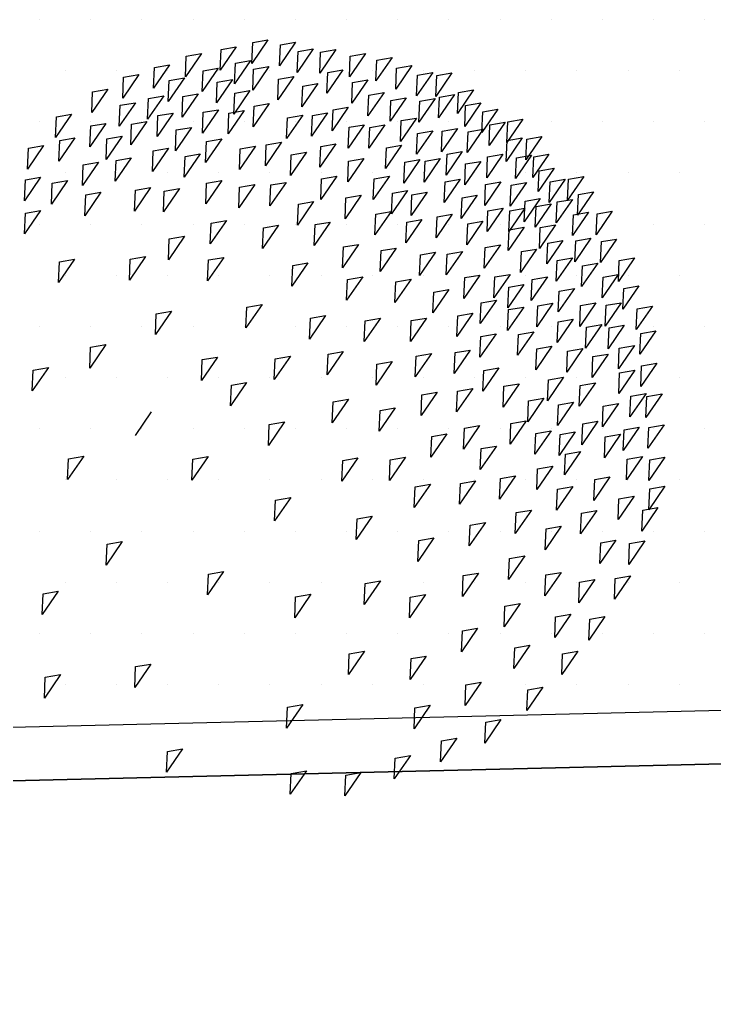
# Model space of a CAD drawing. Header units: millimetres. Extents: x 43168.9 to 43194.6, y -25545.1 to -25543.4.
# Drawn here: x 43172.0235 to 43172.0753, y -25544.89 to -25544.8176 of the extents above; entities that cross this region are included whole.
import ezdxf

# ---------------------------------------------------------------- set-up
doc = ezdxf.new("R2010")
doc.units = ezdxf.units.MM
doc.header["$LTSCALE"] = 200
doc.layers.add('agac_sgh', color=7, linetype='Continuous', true_color=0x244700)
doc.layers.add('cim_sgh', color=7, linetype='Continuous', true_color=0x248f00)
doc.layers.add('arsasiniri_sgh', color=10, linetype='Continuous')
doc.layers.add('vaziyet-01_sgh', color=33, linetype='Continuous')

msp = doc.modelspace()

# ---------------------------------------------------------------- linework, layer by layer
at = {"layer": 'agac_sgh', "color": 0}
for p, q in [((43172.04203, -25544.819137), (43172.040831, -25544.820883)), ((43172.040831, -25544.820883), (43172.040899, -25544.819333)), ((43172.040899, -25544.819333), (43172.04203, -25544.819137)), ((43172.044093, -25544.819311), (43172.042894, -25544.821057)), ((43172.042894, -25544.821057), (43172.042961, -25544.819507)), ((43172.042961, -25544.819507), (43172.044093, -25544.819311)), ((43172.037088, -25544.820138), (43172.035889, -25544.821883)), ((43172.035956, -25544.820334), (43172.037088, -25544.820138)), ((43172.039679, -25544.819641), (43172.03848, -25544.821386)), ((43172.03848, -25544.821386), (43172.038547, -25544.819837)), ((43172.038547, -25544.819837), (43172.039679, -25544.819641)), ((43172.045414, -25544.819807), (43172.044215, -25544.821553)), ((43172.044215, -25544.821553), (43172.044282, -25544.820003)), ((43172.044282, -25544.820003), (43172.045414, -25544.819807)), ((43172.047086, -25544.819856), (43172.045887, -25544.821601)), ((43172.045887, -25544.821601), (43172.045954, -25544.820052)), ((43172.045954, -25544.820052), (43172.047086, -25544.819856)), ((43172.0493, -25544.820149), (43172.048101, -25544.821894)), ((43172.048168, -25544.820345), (43172.0493, -25544.820149)), ((43172.034711, -25544.820984), (43172.033512, -25544.82273)), ((43172.033579, -25544.82118), (43172.034711, -25544.820984)), ((43172.035889, -25544.821883), (43172.035956, -25544.820334)), ((43172.040748, -25544.820663), (43172.039549, -25544.822409)), ((43172.039549, -25544.822409), (43172.039616, -25544.820859)), ((43172.039616, -25544.820859), (43172.040748, -25544.820663)), ((43172.048101, -25544.821894), (43172.048168, -25544.820345)), ((43172.051274, -25544.820435), (43172.050075, -25544.82218)), ((43172.050075, -25544.82218), (43172.050142, -25544.820631)), ((43172.050142, -25544.820631), (43172.051274, -25544.820435)), ((43172.032422, -25544.821719), (43172.031223, -25544.823464)), ((43172.03129, -25544.821915), (43172.032422, -25544.821719)), ((43172.033512, -25544.82273), (43172.033579, -25544.82118)), ((43172.038337, -25544.821242), (43172.037138, -25544.822987)), ((43172.037138, -25544.822987), (43172.037205, -25544.821438)), ((43172.037205, -25544.821438), (43172.038337, -25544.821242)), ((43172.042098, -25544.821122), (43172.040899, -25544.822868)), ((43172.040899, -25544.822868), (43172.040966, -25544.821318)), ((43172.040966, -25544.821318), (43172.042098, -25544.821122)), ((43172.047615, -25544.821358), (43172.046415, -25544.823104)), ((43172.046415, -25544.823104), (43172.046483, -25544.821554)), ((43172.046483, -25544.821554), (43172.047615, -25544.821358)), ((43172.052746, -25544.821049), (43172.051547, -25544.822795)), ((43172.051547, -25544.822795), (43172.051614, -25544.821245)), ((43172.051614, -25544.821245), (43172.052746, -25544.821049)), ((43172.054305, -25544.821552), (43172.053106, -25544.823298)), ((43172.053106, -25544.823298), (43172.053173, -25544.821748)), ((43172.053173, -25544.821748), (43172.054305, -25544.821552)), ((43172.055739, -25544.821594), (43172.05454, -25544.823339)), ((43172.054607, -25544.82179), (43172.055739, -25544.821594)), ((43172.031223, -25544.823464), (43172.03129, -25544.821915)), ((43172.035809, -25544.821969), (43172.03461, -25544.823715)), ((43172.03461, -25544.823715), (43172.034677, -25544.822165)), ((43172.034677, -25544.822165), (43172.035809, -25544.821969)), ((43172.039394, -25544.822073), (43172.038195, -25544.823819)), ((43172.038195, -25544.823819), (43172.038262, -25544.822269)), ((43172.038262, -25544.822269), (43172.039394, -25544.822073)), ((43172.043959, -25544.821863), (43172.04276, -25544.823608)), ((43172.04276, -25544.823608), (43172.042827, -25544.822059)), ((43172.042827, -25544.822059), (43172.043959, -25544.821863)), ((43172.045757, -25544.822372), (43172.044558, -25544.824118)), ((43172.044626, -25544.822568), (43172.045757, -25544.822372)), ((43172.049476, -25544.822099), (43172.048277, -25544.823844)), ((43172.048277, -25544.823844), (43172.048344, -25544.822295)), ((43172.048344, -25544.822295), (43172.049476, -25544.822099)), ((43172.05454, -25544.823339), (43172.054607, -25544.82179)), ((43172.030108, -25544.822796), (43172.028909, -25544.824541)), ((43172.028909, -25544.824541), (43172.028976, -25544.822992)), ((43172.028976, -25544.822992), (43172.030108, -25544.822796)), ((43172.036841, -25544.823143), (43172.035642, -25544.824889)), ((43172.035709, -25544.823339), (43172.036841, -25544.823143)), ((43172.040689, -25544.822912), (43172.03949, -25544.824657)), ((43172.03949, -25544.824657), (43172.039557, -25544.823108)), ((43172.039557, -25544.823108), (43172.040689, -25544.822912)), ((43172.044558, -25544.824118), (43172.044626, -25544.822568)), ((43172.050683, -25544.823049), (43172.049484, -25544.824794)), ((43172.049551, -25544.823245), (43172.050683, -25544.823049)), ((43172.05594, -25544.823201), (43172.054741, -25544.824947)), ((43172.054808, -25544.823397), (43172.05594, -25544.823201)), ((43172.057349, -25544.822861), (43172.05615, -25544.824606)), ((43172.05615, -25544.824606), (43172.056217, -25544.823057)), ((43172.056217, -25544.823057), (43172.057349, -25544.822861)), ((43172.032162, -25544.823809), (43172.030963, -25544.825554)), ((43172.03103, -25544.824005), (43172.032162, -25544.823809)), ((43172.034275, -25544.823298), (43172.033076, -25544.825043)), ((43172.033076, -25544.825043), (43172.033143, -25544.823494)), ((43172.033143, -25544.823494), (43172.034275, -25544.823298)), ((43172.035642, -25544.824889), (43172.035709, -25544.823339)), ((43172.042135, -25544.823869), (43172.040936, -25544.825614)), ((43172.041003, -25544.824065), (43172.042135, -25544.823869)), ((43172.049484, -25544.824794), (43172.049551, -25544.823245)), ((43172.052331, -25544.82344), (43172.051132, -25544.825185)), ((43172.051132, -25544.825185), (43172.051199, -25544.823636)), ((43172.051199, -25544.823636), (43172.052331, -25544.82344)), ((43172.054481, -25544.823502), (43172.053282, -25544.825248)), ((43172.053282, -25544.825248), (43172.05335, -25544.823698)), ((43172.05335, -25544.823698), (43172.054481, -25544.823502)), ((43172.054741, -25544.824947), (43172.054808, -25544.823397)), ((43172.05789, -25544.82383), (43172.056691, -25544.825575)), ((43172.056758, -25544.824026), (43172.05789, -25544.82383)), ((43172.027417, -25544.824663), (43172.026217, -25544.826408)), ((43172.026285, -25544.824859), (43172.027417, -25544.824663)), ((43172.030963, -25544.825554), (43172.03103, -25544.824005)), ((43172.034979, -25544.824577), (43172.03378, -25544.826322)), ((43172.033847, -25544.824773), (43172.034979, -25544.824577)), ((43172.03835, -25544.824331), (43172.037151, -25544.826077)), ((43172.037151, -25544.826077), (43172.037218, -25544.824527)), ((43172.037218, -25544.824527), (43172.03835, -25544.824331)), ((43172.040261, -25544.824387), (43172.039062, -25544.826132)), ((43172.039062, -25544.826132), (43172.03913, -25544.824583)), ((43172.03913, -25544.824583), (43172.040261, -25544.824387)), ((43172.040936, -25544.825614), (43172.041003, -25544.824065)), ((43172.046474, -25544.824567), (43172.045275, -25544.826312)), ((43172.045342, -25544.824763), (43172.046474, -25544.824567)), ((43172.048021, -25544.824154), (43172.046822, -25544.825899)), ((43172.046822, -25544.825899), (43172.046889, -25544.82435)), ((43172.046889, -25544.82435), (43172.048021, -25544.824154)), ((43172.056691, -25544.825575), (43172.056758, -25544.824026)), ((43172.05916, -25544.824286), (43172.057961, -25544.826032)), ((43172.057961, -25544.826032), (43172.058028, -25544.824482)), ((43172.058028, -25544.824482), (43172.05916, -25544.824286)), ((43172.026217, -25544.826408), (43172.026285, -25544.824859)), ((43172.029974, -25544.825347), (43172.028775, -25544.827092)), ((43172.028842, -25544.825543), (43172.029974, -25544.825347)), ((43172.033017, -25544.825206), (43172.031818, -25544.826952)), ((43172.031885, -25544.825402), (43172.033017, -25544.825206)), ((43172.03378, -25544.826322), (43172.033847, -25544.824773)), ((43172.044626, -25544.824742), (43172.043426, -25544.826487)), ((43172.043426, -25544.826487), (43172.043494, -25544.824938)), ((43172.043494, -25544.824938), (43172.044626, -25544.824742)), ((43172.045275, -25544.826312), (43172.045342, -25544.824763)), ((43172.053098, -25544.82495), (43172.051899, -25544.826695)), ((43172.051899, -25544.826695), (43172.051966, -25544.825146)), ((43172.051966, -25544.825146), (43172.053098, -25544.82495)), ((43172.059701, -25544.825255), (43172.058502, -25544.827001)), ((43172.058569, -25544.825451), (43172.059701, -25544.825255)), ((43172.061021, -25544.825027), (43172.059822, -25544.826772)), ((43172.059822, -25544.826772), (43172.059889, -25544.825223)), ((43172.059889, -25544.825223), (43172.061021, -25544.825027)), ((43172.028775, -25544.827092), (43172.028842, -25544.825543)), ((43172.031818, -25544.826952), (43172.031885, -25544.825402)), ((43172.036338, -25544.825646), (43172.035139, -25544.827391)), ((43172.035139, -25544.827391), (43172.035206, -25544.825842)), ((43172.035206, -25544.825842), (43172.036338, -25544.825646)), ((43172.049203, -25544.825447), (43172.048004, -25544.827192)), ((43172.048004, -25544.827192), (43172.048072, -25544.825643)), ((43172.048072, -25544.825643), (43172.049203, -25544.825447)), ((43172.050746, -25544.825453), (43172.049547, -25544.827199)), ((43172.049547, -25544.827199), (43172.049614, -25544.825649)), ((43172.049614, -25544.825649), (43172.050746, -25544.825453)), ((43172.054305, -25544.8259), (43172.053106, -25544.827645)), ((43172.053106, -25544.827645), (43172.053173, -25544.826096)), ((43172.053173, -25544.826096), (43172.054305, -25544.8259)), ((43172.056154, -25544.825725), (43172.054955, -25544.82747)), ((43172.054955, -25544.82747), (43172.055022, -25544.825921)), ((43172.055022, -25544.825921), (43172.056154, -25544.825725)), ((43172.058066, -25544.82578), (43172.056867, -25544.827525)), ((43172.056867, -25544.827525), (43172.056934, -25544.825976)), ((43172.056934, -25544.825976), (43172.058066, -25544.82578)), ((43172.058502, -25544.827001), (43172.058569, -25544.825451)), ((43172.02766, -25544.826424), (43172.026461, -25544.828169)), ((43172.026461, -25544.828169), (43172.026528, -25544.82662)), ((43172.026528, -25544.82662), (43172.02766, -25544.826424)), ((43172.031181, -25544.826297), (43172.029982, -25544.828043)), ((43172.029982, -25544.828043), (43172.030049, -25544.826493)), ((43172.030049, -25544.826493), (43172.031181, -25544.826297)), ((43172.038589, -25544.826512), (43172.03739, -25544.828257)), ((43172.03739, -25544.828257), (43172.037457, -25544.826708)), ((43172.037457, -25544.826708), (43172.038589, -25544.826512)), ((43172.043041, -25544.826755), (43172.041842, -25544.828501)), ((43172.041909, -25544.826951), (43172.043041, -25544.826755)), ((43172.060971, -25544.826436), (43172.059772, -25544.828182)), ((43172.059772, -25544.828182), (43172.059839, -25544.826632)), ((43172.059839, -25544.826632), (43172.060971, -25544.826436)), ((43172.062442, -25544.826326), (43172.061243, -25544.828072)), ((43172.061243, -25544.828072), (43172.061311, -25544.826522)), ((43172.061311, -25544.826522), (43172.062442, -25544.826326)), ((43172.025329, -25544.827005), (43172.02413, -25544.82875)), ((43172.02413, -25544.82875), (43172.024197, -25544.827201)), ((43172.024197, -25544.827201), (43172.025329, -25544.827005)), ((43172.034627, -25544.827198), (43172.033428, -25544.828943)), ((43172.033428, -25544.828943), (43172.033495, -25544.827394)), ((43172.033495, -25544.827394), (43172.034627, -25544.827198)), ((43172.041104, -25544.827042), (43172.039905, -25544.828788)), ((43172.039905, -25544.828788), (43172.039972, -25544.827238)), ((43172.039972, -25544.827238), (43172.041104, -25544.827042)), ((43172.041842, -25544.828501), (43172.041909, -25544.826951)), ((43172.044902, -25544.827496), (43172.043703, -25544.829241)), ((43172.04377, -25544.827692), (43172.044902, -25544.827496)), ((43172.047103, -25544.826873), (43172.045904, -25544.828619)), ((43172.045904, -25544.828619), (43172.045971, -25544.827069)), ((43172.045971, -25544.827069), (43172.047103, -25544.826873)), ((43172.051991, -25544.826977), (43172.050792, -25544.828722)), ((43172.050792, -25544.828722), (43172.050859, -25544.827173)), ((43172.050859, -25544.827173), (43172.051991, -25544.826977)), ((43172.056506, -25544.827451), (43172.055307, -25544.829196)), ((43172.055374, -25544.827647), (43172.056506, -25544.827451)), ((43172.029416, -25544.828229), (43172.028217, -25544.829974)), ((43172.028284, -25544.828425), (43172.029416, -25544.828229)), ((43172.03186, -25544.827919), (43172.030661, -25544.829664)), ((43172.030661, -25544.829664), (43172.030728, -25544.828115)), ((43172.030728, -25544.828115), (43172.03186, -25544.827919)), ((43172.036992, -25544.82761), (43172.035793, -25544.829355)), ((43172.035793, -25544.829355), (43172.03586, -25544.827806)), ((43172.03586, -25544.827806), (43172.036992, -25544.82761)), ((43172.043703, -25544.829241), (43172.04377, -25544.827692)), ((43172.049178, -25544.827963), (43172.047979, -25544.829708)), ((43172.047979, -25544.829708), (43172.048046, -25544.828159)), ((43172.048046, -25544.828159), (43172.049178, -25544.827963)), ((43172.05335, -25544.828046), (43172.052151, -25544.829791)), ((43172.052151, -25544.829791), (43172.052218, -25544.828242)), ((43172.052218, -25544.828242), (43172.05335, -25544.828046)), ((43172.054871, -25544.827976), (43172.053672, -25544.829721)), ((43172.053672, -25544.829721), (43172.053739, -25544.828172)), ((43172.053739, -25544.828172), (43172.054871, -25544.827976)), ((43172.055307, -25544.829196), (43172.055374, -25544.827647)), ((43172.05789, -25544.828177), (43172.056691, -25544.829923)), ((43172.056758, -25544.828373), (43172.05789, -25544.828177)), ((43172.059525, -25544.827653), (43172.058326, -25544.829398)), ((43172.058326, -25544.829398), (43172.058393, -25544.827849)), ((43172.058393, -25544.827849), (43172.059525, -25544.827653)), ((43172.061675, -25544.827715), (43172.060476, -25544.829461)), ((43172.060476, -25544.829461), (43172.060543, -25544.827911)), ((43172.060543, -25544.827911), (43172.061675, -25544.827715)), ((43172.062958, -25544.827638), (43172.061759, -25544.829383)), ((43172.061759, -25544.829383), (43172.061826, -25544.827834)), ((43172.061826, -25544.827834), (43172.062958, -25544.827638)), ((43172.028217, -25544.829974), (43172.028284, -25544.828425)), ((43172.056691, -25544.829923), (43172.056758, -25544.828373)), ((43172.063361, -25544.828679), (43172.062162, -25544.830425)), ((43172.062162, -25544.830425), (43172.062229, -25544.828875)), ((43172.062229, -25544.828875), (43172.063361, -25544.828679)), ((43172.025103, -25544.829362), (43172.023903, -25544.831108)), ((43172.023903, -25544.831108), (43172.023971, -25544.829558)), ((43172.023971, -25544.829558), (43172.025103, -25544.829362)), ((43172.027106, -25544.829611), (43172.025907, -25544.831357)), ((43172.025975, -25544.829807), (43172.027106, -25544.829611)), ((43172.038601, -25544.829601), (43172.037402, -25544.831347)), ((43172.03747, -25544.829797), (43172.038601, -25544.829601)), ((43172.047166, -25544.829278), (43172.045967, -25544.831023)), ((43172.045967, -25544.831023), (43172.046034, -25544.829474)), ((43172.046034, -25544.829474), (43172.047166, -25544.829278)), ((43172.051077, -25544.829277), (43172.049878, -25544.831022)), ((43172.049878, -25544.831022), (43172.049946, -25544.829473)), ((43172.049946, -25544.829473), (43172.051077, -25544.829277)), ((43172.056355, -25544.829506), (43172.055156, -25544.831251)), ((43172.055156, -25544.831251), (43172.055224, -25544.829702)), ((43172.055224, -25544.829702), (43172.056355, -25544.829506)), ((43172.059374, -25544.829708), (43172.058175, -25544.831453)), ((43172.058242, -25544.829904), (43172.059374, -25544.829708)), ((43172.064178, -25544.829504), (43172.062979, -25544.831249)), ((43172.062979, -25544.831249), (43172.063046, -25544.8297)), ((43172.063046, -25544.8297), (43172.064178, -25544.829504)), ((43172.065549, -25544.829315), (43172.06435, -25544.83106)), ((43172.06435, -25544.83106), (43172.064417, -25544.829511)), ((43172.064417, -25544.829511), (43172.065549, -25544.829315)), ((43172.025907, -25544.831357), (43172.025975, -25544.829807)), ((43172.033294, -25544.830134), (43172.032095, -25544.831879)), ((43172.032095, -25544.831879), (43172.032162, -25544.83033)), ((43172.032162, -25544.83033), (43172.033294, -25544.830134)), ((43172.035445, -25544.830196), (43172.034246, -25544.831942)), ((43172.034246, -25544.831942), (43172.034313, -25544.830392)), ((43172.034313, -25544.830392), (43172.035445, -25544.830196)), ((43172.037402, -25544.831347), (43172.03747, -25544.829797)), ((43172.041054, -25544.829901), (43172.039855, -25544.831647)), ((43172.039855, -25544.831647), (43172.039922, -25544.830097)), ((43172.039922, -25544.830097), (43172.041054, -25544.829901)), ((43172.043381, -25544.82974), (43172.042181, -25544.831485)), ((43172.042181, -25544.831485), (43172.042249, -25544.829936)), ((43172.042249, -25544.829936), (43172.043381, -25544.82974)), ((43172.052436, -25544.830346), (43172.051237, -25544.832091)), ((43172.051304, -25544.830542), (43172.052436, -25544.830346)), ((43172.058175, -25544.831453), (43172.058242, -25544.829904)), ((43172.061285, -25544.829763), (43172.060086, -25544.831509)), ((43172.060086, -25544.831509), (43172.060154, -25544.829959)), ((43172.060154, -25544.829959), (43172.061285, -25544.829763)), ((43172.066291, -25544.830442), (43172.065092, -25544.832188)), ((43172.065159, -25544.830638), (43172.066291, -25544.830442)), ((43172.029597, -25544.830484), (43172.028398, -25544.83223)), ((43172.028398, -25544.83223), (43172.028465, -25544.83068)), ((43172.028465, -25544.83068), (43172.029597, -25544.830484)), ((43172.045431, -25544.831172), (43172.044231, -25544.832918)), ((43172.044299, -25544.831368), (43172.045431, -25544.831172)), ((43172.048977, -25544.830703), (43172.047778, -25544.832448)), ((43172.047778, -25544.832448), (43172.047845, -25544.830899)), ((43172.047845, -25544.830899), (43172.048977, -25544.830703)), ((43172.051237, -25544.832091), (43172.051304, -25544.830542)), ((43172.05389, -25544.830464), (43172.052691, -25544.832209)), ((43172.052691, -25544.832209), (43172.052759, -25544.83066)), ((43172.052759, -25544.83066), (43172.05389, -25544.830464)), ((43172.057626, -25544.830687), (43172.056427, -25544.832432)), ((43172.056427, -25544.832432), (43172.056494, -25544.830883)), ((43172.056494, -25544.830883), (43172.057626, -25544.830687)), ((43172.062317, -25544.830937), (43172.061118, -25544.832683)), ((43172.061118, -25544.832683), (43172.061185, -25544.831133)), ((43172.061185, -25544.831133), (43172.062317, -25544.830937)), ((43172.064706, -25544.831006), (43172.063507, -25544.832752)), ((43172.063574, -25544.831202), (43172.064706, -25544.831006)), ((43172.065092, -25544.832188), (43172.065159, -25544.830638)), ((43172.025107, -25544.831841), (43172.023908, -25544.833587)), ((43172.023975, -25544.832037), (43172.025107, -25544.831841)), ((43172.044231, -25544.832918), (43172.044299, -25544.831368)), ((43172.05955, -25544.831658), (43172.058351, -25544.833403)), ((43172.058351, -25544.833403), (43172.058418, -25544.831854)), ((43172.058418, -25544.831854), (43172.05955, -25544.831658)), ((43172.061172, -25544.831667), (43172.059973, -25544.833412)), ((43172.059973, -25544.833412), (43172.06004, -25544.831863)), ((43172.06004, -25544.831863), (43172.061172, -25544.831667)), ((43172.063138, -25544.831342), (43172.061939, -25544.833088)), ((43172.061939, -25544.833088), (43172.062007, -25544.831538)), ((43172.062007, -25544.831538), (43172.063138, -25544.831342)), ((43172.063507, -25544.832752), (43172.063574, -25544.831202)), ((43172.067674, -25544.831893), (43172.066475, -25544.833639)), ((43172.066543, -25544.832089), (43172.067674, -25544.831893)), ((43172.023908, -25544.833587), (43172.023975, -25544.832037)), ((43172.038941, -25544.832586), (43172.037742, -25544.834331)), ((43172.037809, -25544.832782), (43172.038941, -25544.832586)), ((43172.051203, -25544.831912), (43172.050004, -25544.833657)), ((43172.050004, -25544.833657), (43172.050071, -25544.832108)), ((43172.050071, -25544.832108), (43172.051203, -25544.831912)), ((43172.053501, -25544.832512), (43172.052302, -25544.834257)), ((43172.052369, -25544.832708), (43172.053501, -25544.832512)), ((43172.055764, -25544.83212), (43172.054565, -25544.833865)), ((43172.054565, -25544.833865), (43172.054632, -25544.832316)), ((43172.054632, -25544.832316), (43172.055764, -25544.83212)), ((43172.065914, -25544.831957), (43172.064715, -25544.833702)), ((43172.064715, -25544.833702), (43172.064782, -25544.832153)), ((43172.064782, -25544.832153), (43172.065914, -25544.831957)), ((43172.066475, -25544.833639), (43172.066543, -25544.832089)), ((43172.037742, -25544.834331), (43172.037809, -25544.832782)), ((43172.042827, -25544.832927), (43172.041628, -25544.834673)), ((43172.041628, -25544.834673), (43172.041695, -25544.833123)), ((43172.041695, -25544.833123), (43172.042827, -25544.832927)), ((43172.046676, -25544.832696), (43172.045477, -25544.834441)), ((43172.045477, -25544.834441), (43172.045544, -25544.832892)), ((43172.045544, -25544.832892), (43172.046676, -25544.832696)), ((43172.052302, -25544.834257), (43172.052369, -25544.832708)), ((43172.058041, -25544.832644), (43172.056842, -25544.834389)), ((43172.056842, -25544.834389), (43172.056909, -25544.83284)), ((43172.056909, -25544.83284), (43172.058041, -25544.832644)), ((43172.061122, -25544.833076), (43172.059923, -25544.834822)), ((43172.059923, -25544.834822), (43172.05999, -25544.833272)), ((43172.05999, -25544.833272), (43172.061122, -25544.833076)), ((43172.063449, -25544.832915), (43172.06225, -25544.83466)), ((43172.06225, -25544.83466), (43172.062317, -25544.833111)), ((43172.062317, -25544.833111), (43172.063449, -25544.832915)), ((43172.035822, -25544.833754), (43172.034623, -25544.835499)), ((43172.034623, -25544.835499), (43172.03469, -25544.83395)), ((43172.03469, -25544.83395), (43172.035822, -25544.833754)), ((43172.064002, -25544.834075), (43172.062803, -25544.83582)), ((43172.06287, -25544.834271), (43172.064002, -25544.834075)), ((43172.06609, -25544.833907), (43172.064891, -25544.835652)), ((43172.064958, -25544.834103), (43172.06609, -25544.833907)), ((43172.068001, -25544.833962), (43172.066802, -25544.835708)), ((43172.06687, -25544.834158), (43172.068001, -25544.833962)), ((43172.048789, -25544.834358), (43172.04759, -25544.836104)), ((43172.04759, -25544.836104), (43172.047657, -25544.834554)), ((43172.047657, -25544.834554), (43172.048789, -25544.834358)), ((43172.051589, -25544.83463), (43172.05039, -25544.836376)), ((43172.050457, -25544.834826), (43172.051589, -25544.83463)), ((43172.059349, -25544.834398), (43172.05815, -25544.836143)), ((43172.05815, -25544.836143), (43172.058217, -25544.834594)), ((43172.058217, -25544.834594), (43172.059349, -25544.834398)), ((43172.06204, -25544.834705), (43172.060841, -25544.83645)), ((43172.060908, -25544.834901), (43172.06204, -25544.834705)), ((43172.062803, -25544.83582), (43172.06287, -25544.834271)), ((43172.064891, -25544.835652), (43172.064958, -25544.834103)), ((43172.066802, -25544.835708), (43172.06687, -25544.834158)), ((43172.027635, -25544.835461), (43172.026436, -25544.837207)), ((43172.026503, -25544.835657), (43172.027635, -25544.835461)), ((43172.032917, -25544.835271), (43172.031718, -25544.837017)), ((43172.031718, -25544.837017), (43172.031785, -25544.835467)), ((43172.031785, -25544.835467), (43172.032917, -25544.835271)), ((43172.03874, -25544.835326), (43172.037541, -25544.837071)), ((43172.037541, -25544.837071), (43172.037608, -25544.835522)), ((43172.037608, -25544.835522), (43172.03874, -25544.835326)), ((43172.05039, -25544.836376), (43172.050457, -25544.834826)), ((43172.054519, -25544.834944), (43172.05332, -25544.836689)), ((43172.05332, -25544.836689), (43172.053387, -25544.83514)), ((43172.053387, -25544.83514), (43172.054519, -25544.834944)), ((43172.056519, -25544.834888), (43172.05532, -25544.836633)), ((43172.05532, -25544.836633), (43172.055387, -25544.835084)), ((43172.055387, -25544.835084), (43172.056519, -25544.834888)), ((43172.060841, -25544.83645), (43172.060908, -25544.834901)), ((43172.064706, -25544.835354), (43172.063507, -25544.837099)), ((43172.063575, -25544.83555), (43172.064706, -25544.835354)), ((43172.069335, -25544.835374), (43172.068136, -25544.837119)), ((43172.068203, -25544.83557), (43172.069335, -25544.835374)), ((43172.026436, -25544.837207), (43172.026503, -25544.835657)), ((43172.045016, -25544.835736), (43172.043817, -25544.837482)), ((43172.043817, -25544.837482), (43172.043884, -25544.835932)), ((43172.043884, -25544.835932), (43172.045016, -25544.835736)), ((43172.063507, -25544.837099), (43172.063575, -25544.83555)), ((43172.066593, -25544.835752), (43172.065394, -25544.837497)), ((43172.065394, -25544.837497), (43172.065461, -25544.835948)), ((43172.065461, -25544.835948), (43172.066593, -25544.835752)), ((43172.068136, -25544.837119), (43172.068203, -25544.83557)), ((43172.04909, -25544.83677), (43172.047891, -25544.838515)), ((43172.047891, -25544.838515), (43172.047959, -25544.836966)), ((43172.047959, -25544.836966), (43172.04909, -25544.83677)), ((43172.052696, -25544.836951), (43172.051497, -25544.838696)), ((43172.051564, -25544.837147), (43172.052696, -25544.836951)), ((43172.057827, -25544.836642), (43172.056628, -25544.838387)), ((43172.056628, -25544.838387), (43172.056695, -25544.836838)), ((43172.056695, -25544.836838), (43172.057827, -25544.836642)), ((43172.060066, -25544.836592), (43172.058867, -25544.838338)), ((43172.058867, -25544.838338), (43172.058934, -25544.836788)), ((43172.058934, -25544.836788), (43172.060066, -25544.836592)), ((43172.062845, -25544.836787), (43172.061646, -25544.838533)), ((43172.061713, -25544.836983), (43172.062845, -25544.836787)), ((43172.068127, -25544.836597), (43172.066928, -25544.838343)), ((43172.066928, -25544.838343), (43172.066995, -25544.836793)), ((43172.066995, -25544.836793), (43172.068127, -25544.836597)), ((43172.051497, -25544.838696), (43172.051564, -25544.837147)), ((43172.061101, -25544.837347), (43172.059902, -25544.839092)), ((43172.059902, -25544.839092), (43172.059969, -25544.837543)), ((43172.059969, -25544.837543), (43172.061101, -25544.837347)), ((43172.061646, -25544.838533), (43172.061713, -25544.836983)), ((43172.064857, -25544.837646), (43172.063658, -25544.839392)), ((43172.063725, -25544.837842), (43172.064857, -25544.837646)), ((43172.069662, -25544.837442), (43172.068463, -25544.839188)), ((43172.068463, -25544.839188), (43172.06853, -25544.837638)), ((43172.06853, -25544.837638), (43172.069662, -25544.837442)), ((43172.055513, -25544.837719), (43172.054314, -25544.839464)), ((43172.054314, -25544.839464), (43172.054381, -25544.837915)), ((43172.054381, -25544.837915), (43172.055513, -25544.837719)), ((43172.063658, -25544.839392), (43172.063725, -25544.837842)), ((43172.041595, -25544.838841), (43172.040396, -25544.840586)), ((43172.040396, -25544.840586), (43172.040463, -25544.839037)), ((43172.040463, -25544.839037), (43172.041595, -25544.838841)), ((43172.059047, -25544.838508), (43172.057848, -25544.840253)), ((43172.057848, -25544.840253), (43172.057915, -25544.838704)), ((43172.057915, -25544.838704), (43172.059047, -25544.838508)), ((43172.061084, -25544.839024), (43172.059885, -25544.84077)), ((43172.059953, -25544.83922), (43172.061084, -25544.839024)), ((43172.06326, -25544.838744), (43172.062061, -25544.84049)), ((43172.062061, -25544.84049), (43172.062128, -25544.83894)), ((43172.062128, -25544.83894), (43172.06326, -25544.838744)), ((43172.066455, -25544.838722), (43172.065256, -25544.840468)), ((43172.065256, -25544.840468), (43172.065323, -25544.838918)), ((43172.065323, -25544.838918), (43172.066455, -25544.838722)), ((43172.068345, -25544.838701), (43172.067146, -25544.840446)), ((43172.067146, -25544.840446), (43172.067213, -25544.838897)), ((43172.067213, -25544.838897), (43172.068345, -25544.838701)), ((43172.070668, -25544.838959), (43172.069469, -25544.840704)), ((43172.069536, -25544.839155), (43172.070668, -25544.838959)), ((43172.034854, -25544.839332), (43172.033655, -25544.841077)), ((43172.033655, -25544.841077), (43172.033722, -25544.839528)), ((43172.033722, -25544.839528), (43172.034854, -25544.839332)), ((43172.046324, -25544.839664), (43172.045125, -25544.841409)), ((43172.045125, -25544.841409), (43172.045192, -25544.83986)), ((43172.045192, -25544.83986), (43172.046324, -25544.839664)), ((43172.050407, -25544.839859), (43172.049208, -25544.841604)), ((43172.049275, -25544.840055), (43172.050407, -25544.839859)), ((43172.05384, -25544.839844), (43172.052641, -25544.841589)), ((43172.052708, -25544.84004), (43172.05384, -25544.839844)), ((43172.057299, -25544.839487), (43172.0561, -25544.841232)), ((43172.0561, -25544.841232), (43172.056167, -25544.839683)), ((43172.056167, -25544.839683), (43172.057299, -25544.839487)), ((43172.059885, -25544.84077), (43172.059953, -25544.83922)), ((43172.069469, -25544.840704), (43172.069536, -25544.839155)), ((43172.049208, -25544.841604), (43172.049275, -25544.840055)), ((43172.052641, -25544.841589), (43172.052708, -25544.84004)), ((43172.064769, -25544.839932), (43172.06357, -25544.841677)), ((43172.06357, -25544.841677), (43172.063637, -25544.840128)), ((43172.063637, -25544.840128), (43172.064769, -25544.839932)), ((43172.066895, -25544.840337), (43172.065696, -25544.842082)), ((43172.065696, -25544.842082), (43172.065763, -25544.840533)), ((43172.065763, -25544.840533), (43172.066895, -25544.840337)), ((43172.068568, -25544.840385), (43172.067368, -25544.842131)), ((43172.067368, -25544.842131), (43172.067436, -25544.840581)), ((43172.067436, -25544.840581), (43172.068568, -25544.840385)), ((43172.059022, -25544.841024), (43172.057823, -25544.842769)), ((43172.057823, -25544.842769), (43172.05789, -25544.84122)), ((43172.05789, -25544.84122), (43172.059022, -25544.841024)), ((43172.061826, -25544.840876), (43172.060627, -25544.842622)), ((43172.060627, -25544.842622), (43172.060695, -25544.841072)), ((43172.060695, -25544.841072), (43172.061826, -25544.840876)), ((43172.070932, -25544.840797), (43172.069733, -25544.842542)), ((43172.069733, -25544.842542), (43172.0698, -25544.840993)), ((43172.0698, -25544.840993), (43172.070932, -25544.840797)), ((43172.029962, -25544.841821), (43172.028762, -25544.843566)), ((43172.028762, -25544.843566), (43172.02883, -25544.842017)), ((43172.02883, -25544.842017), (43172.029962, -25544.841821)), ((43172.063185, -25544.841945), (43172.061986, -25544.843691)), ((43172.062053, -25544.842141), (43172.063185, -25544.841945)), ((43172.069335, -25544.841895), (43172.068136, -25544.84364)), ((43172.068203, -25544.842091), (43172.069335, -25544.841895)), ((43172.038275, -25544.842749), (43172.037076, -25544.844494)), ((43172.037143, -25544.842945), (43172.038275, -25544.842749)), ((43172.043708, -25544.842677), (43172.042509, -25544.844423)), ((43172.042576, -25544.842873), (43172.043708, -25544.842677)), ((43172.047644, -25544.842334), (43172.046445, -25544.844079)), ((43172.046445, -25544.844079), (43172.046512, -25544.84253)), ((43172.046512, -25544.84253), (43172.047644, -25544.842334)), ((43172.054205, -25544.842486), (43172.053006, -25544.844231)), ((43172.053006, -25544.844231), (43172.053073, -25544.842682)), ((43172.053073, -25544.842682), (43172.054205, -25544.842486)), ((43172.057098, -25544.842226), (43172.055899, -25544.843972)), ((43172.055899, -25544.843972), (43172.055966, -25544.842422)), ((43172.055966, -25544.842422), (43172.057098, -25544.842226)), ((43172.061986, -25544.843691), (43172.062053, -25544.842141)), ((43172.065486, -25544.842126), (43172.064287, -25544.843872)), ((43172.064287, -25544.843872), (43172.064354, -25544.842322)), ((43172.064354, -25544.842322), (43172.065486, -25544.842126)), ((43172.067373, -25544.842524), (43172.066174, -25544.84427)), ((43172.066174, -25544.84427), (43172.066241, -25544.84272)), ((43172.066241, -25544.84272), (43172.067373, -25544.842524)), ((43172.068136, -25544.84364), (43172.068203, -25544.842091)), ((43172.037076, -25544.844494), (43172.037143, -25544.842945)), ((43172.042509, -25544.844423), (43172.042576, -25544.842873)), ((43172.051287, -25544.843088), (43172.050088, -25544.844833)), ((43172.050088, -25544.844833), (43172.050155, -25544.843284)), ((43172.050155, -25544.843284), (43172.051287, -25544.843088)), ((43172.070995, -25544.843201), (43172.069796, -25544.844947)), ((43172.069796, -25544.844947), (43172.069863, -25544.843397)), ((43172.069863, -25544.843397), (43172.070995, -25544.843201)), ((43172.025685, -25544.843528), (43172.024486, -25544.845273)), ((43172.024486, -25544.845273), (43172.024554, -25544.843724)), ((43172.024554, -25544.843724), (43172.025685, -25544.843528)), ((43172.059236, -25544.843547), (43172.058037, -25544.845292)), ((43172.058037, -25544.845292), (43172.058104, -25544.843743)), ((43172.058104, -25544.843743), (43172.059236, -25544.843547)), ((43172.06936, -25544.843726), (43172.068161, -25544.845471)), ((43172.068161, -25544.845471), (43172.068228, -25544.843922)), ((43172.068228, -25544.843922), (43172.06936, -25544.843726)), ((43172.04045, -25544.844642), (43172.039251, -25544.846388)), ((43172.039251, -25544.846388), (43172.039319, -25544.844838)), ((43172.039319, -25544.844838), (43172.04045, -25544.844642)), ((43172.060745, -25544.844735), (43172.059546, -25544.84648)), ((43172.059546, -25544.84648), (43172.059613, -25544.844931)), ((43172.059613, -25544.844931), (43172.060745, -25544.844735)), ((43172.064053, -25544.844259), (43172.062854, -25544.846004)), ((43172.062854, -25544.846004), (43172.062921, -25544.844455)), ((43172.062921, -25544.844455), (43172.064053, -25544.844259)), ((43172.066417, -25544.84467), (43172.065218, -25544.846416)), ((43172.065218, -25544.846416), (43172.065285, -25544.844866)), ((43172.065285, -25544.844866), (43172.066417, -25544.84467)), ((43172.054633, -25544.845358), (43172.053434, -25544.847104)), ((43172.053434, -25544.847104), (43172.053501, -25544.845554)), ((43172.053501, -25544.845554), (43172.054633, -25544.845358)), ((43172.057286, -25544.845092), (43172.056087, -25544.846837)), ((43172.056087, -25544.846837), (43172.056154, -25544.845288)), ((43172.056154, -25544.845288), (43172.057286, -25544.845092)), ((43172.07019, -25544.845466), (43172.068991, -25544.847212)), ((43172.069058, -25544.845662), (43172.07019, -25544.845466)), ((43172.071385, -25544.845501), (43172.070186, -25544.847246)), ((43172.070253, -25544.845697), (43172.071385, -25544.845501)), ((43172.048022, -25544.845891), (43172.046823, -25544.847637)), ((43172.046823, -25544.847637), (43172.04689, -25544.846087)), ((43172.04689, -25544.846087), (43172.048022, -25544.845891)), ((43172.062581, -25544.845818), (43172.061382, -25544.847563)), ((43172.061382, -25544.847563), (43172.061449, -25544.846014)), ((43172.061449, -25544.846014), (43172.062581, -25544.845818)), ((43172.064795, -25544.846111), (43172.063596, -25544.847856)), ((43172.063596, -25544.847856), (43172.063663, -25544.846307)), ((43172.063663, -25544.846307), (43172.064795, -25544.846111)), ((43172.06814, -25544.846208), (43172.066941, -25544.847953)), ((43172.067008, -25544.846404), (43172.06814, -25544.846208)), ((43172.068991, -25544.847212), (43172.069058, -25544.845662)), ((43172.070186, -25544.847246), (43172.070253, -25544.845697)), ((43172.033345, -25544.846839), (43172.032146, -25544.848584)), ((43172.051514, -25544.846526), (43172.050315, -25544.848272)), ((43172.050315, -25544.848272), (43172.050382, -25544.846722)), ((43172.050382, -25544.846722), (43172.051514, -25544.846526)), ((43172.066941, -25544.847953), (43172.067008, -25544.846404)), ((43172.043268, -25544.847584), (43172.042069, -25544.849329)), ((43172.042069, -25544.849329), (43172.042136, -25544.84778)), ((43172.042136, -25544.84778), (43172.043268, -25544.847584)), ((43172.061261, -25544.847495), (43172.060062, -25544.849241)), ((43172.060062, -25544.849241), (43172.060129, -25544.847691)), ((43172.060129, -25544.847691), (43172.061261, -25544.847495)), ((43172.066606, -25544.847536), (43172.065407, -25544.849281)), ((43172.065407, -25544.849281), (43172.065474, -25544.847732)), ((43172.065474, -25544.847732), (43172.066606, -25544.847536)), ((43172.071536, -25544.847793), (43172.070337, -25544.849539)), ((43172.070404, -25544.847989), (43172.071536, -25544.847793)), ((43172.055362, -25544.848469), (43172.054163, -25544.850214)), ((43172.05423, -25544.848665), (43172.055362, -25544.848469)), ((43172.057802, -25544.847853), (43172.056603, -25544.849598)), ((43172.056603, -25544.849598), (43172.05667, -25544.848049)), ((43172.05667, -25544.848049), (43172.057802, -25544.847853)), ((43172.063122, -25544.848236), (43172.061923, -25544.849981)), ((43172.061923, -25544.849981), (43172.06199, -25544.848432)), ((43172.06199, -25544.848432), (43172.063122, -25544.848236)), ((43172.064925, -25544.848326), (43172.063726, -25544.850072)), ((43172.063726, -25544.850072), (43172.063793, -25544.848522)), ((43172.063793, -25544.848522), (43172.064925, -25544.848326)), ((43172.068291, -25544.8485), (43172.067092, -25544.850246)), ((43172.067159, -25544.848696), (43172.068291, -25544.8485)), ((43172.069687, -25544.847969), (43172.068488, -25544.849714)), ((43172.068488, -25544.849714), (43172.068555, -25544.848165)), ((43172.068555, -25544.848165), (43172.069687, -25544.847969)), ((43172.070337, -25544.849539), (43172.070404, -25544.847989)), ((43172.054163, -25544.850214), (43172.05423, -25544.848665)), ((43172.067092, -25544.850246), (43172.067159, -25544.848696)), ((43172.059047, -25544.849376), (43172.057848, -25544.851122)), ((43172.057848, -25544.851122), (43172.057915, -25544.849572)), ((43172.057915, -25544.849572), (43172.059047, -25544.849376)), ((43172.065323, -25544.849787), (43172.064124, -25544.851532)), ((43172.064124, -25544.851532), (43172.064191, -25544.849983)), ((43172.064191, -25544.849983), (43172.065323, -25544.849787)), ((43172.028314, -25544.850125), (43172.027115, -25544.85187)), ((43172.027115, -25544.85187), (43172.027182, -25544.850321)), ((43172.027182, -25544.850321), (43172.028314, -25544.850125)), ((43172.037571, -25544.850165), (43172.036371, -25544.85191)), ((43172.036371, -25544.85191), (43172.036439, -25544.850361)), ((43172.036439, -25544.850361), (43172.037571, -25544.850165)), ((43172.048739, -25544.85026), (43172.047539, -25544.852005)), ((43172.047539, -25544.852005), (43172.047607, -25544.850456)), ((43172.047607, -25544.850456), (43172.048739, -25544.85026)), ((43172.052281, -25544.85021), (43172.051082, -25544.851955)), ((43172.051082, -25544.851955), (43172.051149, -25544.850406)), ((43172.051149, -25544.850406), (43172.052281, -25544.85021)), ((43172.069926, -25544.850149), (43172.068727, -25544.851895)), ((43172.068727, -25544.851895), (43172.068794, -25544.850345)), ((43172.068794, -25544.850345), (43172.069926, -25544.850149)), ((43172.071599, -25544.850198), (43172.0704, -25544.851943)), ((43172.0704, -25544.851943), (43172.070467, -25544.850394)), ((43172.070467, -25544.850394), (43172.071599, -25544.850198)), ((43172.063248, -25544.850871), (43172.062049, -25544.852616)), ((43172.062049, -25544.852616), (43172.062116, -25544.851067)), ((43172.062116, -25544.851067), (43172.063248, -25544.850871)), ((43172.0575, -25544.851963), (43172.056301, -25544.853708)), ((43172.056301, -25544.853708), (43172.056368, -25544.852159)), ((43172.056368, -25544.852159), (43172.0575, -25544.851963)), ((43172.060481, -25544.851591), (43172.059282, -25544.853337)), ((43172.059282, -25544.853337), (43172.059349, -25544.851787)), ((43172.059349, -25544.851787), (43172.060481, -25544.851591)), ((43172.067499, -25544.851681), (43172.0663, -25544.853426)), ((43172.0663, -25544.853426), (43172.066367, -25544.851877)), ((43172.066367, -25544.851877), (43172.067499, -25544.851681)), ((43172.05413, -25544.852208), (43172.052931, -25544.853954)), ((43172.052931, -25544.853954), (43172.052998, -25544.852404)), ((43172.052998, -25544.852404), (43172.05413, -25544.852208)), ((43172.064732, -25544.852401), (43172.063533, -25544.854147)), ((43172.063533, -25544.854147), (43172.0636, -25544.852597)), ((43172.0636, -25544.852597), (43172.064732, -25544.852401)), ((43172.071599, -25544.852371), (43172.0704, -25544.854117)), ((43172.0704, -25544.854117), (43172.070467, -25544.852567)), ((43172.070467, -25544.852567), (43172.071599, -25544.852371)), ((43172.043733, -25544.853203), (43172.042534, -25544.854949)), ((43172.042534, -25544.854949), (43172.042601, -25544.853399)), ((43172.042601, -25544.853399), (43172.043733, -25544.853203)), ((43172.06931, -25544.853106), (43172.068111, -25544.854851)), ((43172.068111, -25544.854851), (43172.068178, -25544.853302)), ((43172.068178, -25544.853302), (43172.06931, -25544.853106)), ((43172.061651, -25544.854142), (43172.060452, -25544.855888)), ((43172.060452, -25544.855888), (43172.060519, -25544.854338)), ((43172.060519, -25544.854338), (43172.061651, -25544.854142)), ((43172.066518, -25544.854169), (43172.065319, -25544.855914)), ((43172.065386, -25544.854365), (43172.066518, -25544.854169)), ((43172.071083, -25544.853958), (43172.069884, -25544.855704)), ((43172.069884, -25544.855704), (43172.069951, -25544.854154)), ((43172.069951, -25544.854154), (43172.071083, -25544.853958)), ((43172.049803, -25544.8546), (43172.048604, -25544.856345)), ((43172.048604, -25544.856345), (43172.048672, -25544.854796)), ((43172.048672, -25544.854796), (43172.049803, -25544.8546)), ((43172.065319, -25544.855914), (43172.065386, -25544.854365)), ((43172.05823, -25544.855073), (43172.057031, -25544.856818)), ((43172.057031, -25544.856818), (43172.057098, -25544.855269)), ((43172.057098, -25544.855269), (43172.05823, -25544.855073)), ((43172.063877, -25544.855351), (43172.062678, -25544.857096)), ((43172.062678, -25544.857096), (43172.062745, -25544.855547)), ((43172.062745, -25544.855547), (43172.063877, -25544.855351)), ((43172.031184, -25544.856492), (43172.029985, -25544.858238)), ((43172.030052, -25544.856688), (43172.031184, -25544.856492)), ((43172.054394, -25544.85622), (43172.053195, -25544.857965)), ((43172.053195, -25544.857965), (43172.053262, -25544.856416)), ((43172.053262, -25544.856416), (43172.054394, -25544.85622)), ((43172.067952, -25544.856384), (43172.066752, -25544.85813)), ((43172.06682, -25544.85658), (43172.067952, -25544.856384)), ((43172.070102, -25544.856447), (43172.068903, -25544.858192)), ((43172.06897, -25544.856643), (43172.070102, -25544.856447)), ((43172.029985, -25544.858238), (43172.030052, -25544.856688)), ((43172.066752, -25544.85813), (43172.06682, -25544.85658)), ((43172.068903, -25544.858192), (43172.06897, -25544.856643)), ((43172.06116, -25544.85756), (43172.059961, -25544.859306)), ((43172.059961, -25544.859306), (43172.060028, -25544.857756)), ((43172.060028, -25544.857756), (43172.06116, -25544.85756)), ((43172.038737, -25544.858716), (43172.037538, -25544.860461)), ((43172.037538, -25544.860461), (43172.037605, -25544.858912)), ((43172.037605, -25544.858912), (43172.038737, -25544.858716)), ((43172.057714, -25544.858833), (43172.056515, -25544.860579)), ((43172.056515, -25544.860579), (43172.056582, -25544.859029)), ((43172.056582, -25544.859029), (43172.057714, -25544.858833)), ((43172.063864, -25544.858783), (43172.062665, -25544.860528)), ((43172.062665, -25544.860528), (43172.062732, -25544.858979)), ((43172.062732, -25544.858979), (43172.063864, -25544.858783)), ((43172.06638, -25544.859313), (43172.06518, -25544.861059)), ((43172.065248, -25544.859509), (43172.06638, -25544.859313)), ((43172.069033, -25544.859047), (43172.067834, -25544.860792)), ((43172.067834, -25544.860792), (43172.067901, -25544.859243)), ((43172.067901, -25544.859243), (43172.069033, -25544.859047)), ((43172.050407, -25544.859422), (43172.049208, -25544.861168)), ((43172.049208, -25544.861168), (43172.049275, -25544.859618)), ((43172.049275, -25544.859618), (43172.050407, -25544.859422)), ((43172.06518, -25544.861059), (43172.065248, -25544.859509)), ((43172.026418, -25544.860184), (43172.025219, -25544.861929)), ((43172.025219, -25544.861929), (43172.025286, -25544.86038)), ((43172.025286, -25544.86038), (43172.026418, -25544.860184)), ((43172.045226, -25544.860416), (43172.044027, -25544.862162)), ((43172.044027, -25544.862162), (43172.044094, -25544.860612)), ((43172.044094, -25544.860612), (43172.045226, -25544.860416)), ((43172.053765, -25544.860435), (43172.052566, -25544.86218)), ((43172.052566, -25544.86218), (43172.052633, -25544.860631)), ((43172.052633, -25544.860631), (43172.053765, -25544.860435)), ((43172.060821, -25544.861097), (43172.059622, -25544.862842)), ((43172.059622, -25544.862842), (43172.059689, -25544.861293)), ((43172.059689, -25544.861293), (43172.060821, -25544.861097)), ((43172.064594, -25544.861893), (43172.063395, -25544.863638)), ((43172.063395, -25544.863638), (43172.063462, -25544.862089)), ((43172.063462, -25544.862089), (43172.064594, -25544.861893)), ((43172.067134, -25544.862081), (43172.065935, -25544.863826)), ((43172.065935, -25544.863826), (43172.066002, -25544.862277)), ((43172.066002, -25544.862277), (43172.067134, -25544.862081)), ((43172.057651, -25544.86295), (43172.056452, -25544.864696)), ((43172.05652, -25544.863146), (43172.057651, -25544.86295)), ((43172.056452, -25544.864696), (43172.05652, -25544.863146)), ((43172.06155, -25544.864207), (43172.060351, -25544.865953)), ((43172.060351, -25544.865953), (43172.060418, -25544.864403)), ((43172.060418, -25544.864403), (43172.06155, -25544.864207)), ((43172.049225, -25544.864651), (43172.048026, -25544.866396)), ((43172.048026, -25544.866396), (43172.048093, -25544.864847)), ((43172.048093, -25544.864847), (43172.049225, -25544.864651)), ((43172.053828, -25544.865013), (43172.052629, -25544.866758)), ((43172.052696, -25544.865209), (43172.053828, -25544.865013)), ((43172.065109, -25544.864654), (43172.06391, -25544.866399)), ((43172.06391, -25544.866399), (43172.063977, -25544.86485)), ((43172.063977, -25544.86485), (43172.065109, -25544.864654)), ((43172.033311, -25544.865609), (43172.032112, -25544.867355)), ((43172.032112, -25544.867355), (43172.032179, -25544.865805)), ((43172.032179, -25544.865805), (43172.033311, -25544.865609)), ((43172.052629, -25544.866758), (43172.052696, -25544.865209)), ((43172.026587, -25544.866397), (43172.025388, -25544.868142)), ((43172.025388, -25544.868142), (43172.025455, -25544.866593)), ((43172.025455, -25544.866593), (43172.026587, -25544.866397)), ((43172.057916, -25544.866962), (43172.056717, -25544.868707)), ((43172.056717, -25544.868707), (43172.056784, -25544.867158)), ((43172.056784, -25544.867158), (43172.057916, -25544.866962)), ((43172.062519, -25544.867324), (43172.06132, -25544.86907)), ((43172.061387, -25544.86752), (43172.062519, -25544.867324)), ((43172.06132, -25544.86907), (43172.061387, -25544.86752)), ((43172.044622, -25544.868636), (43172.043423, -25544.870381)), ((43172.04349, -25544.868832), (43172.044622, -25544.868636)), ((43172.054117, -25544.868682), (43172.052918, -25544.870428)), ((43172.052986, -25544.868878), (43172.054117, -25544.868682)), ((43172.043423, -25544.870381), (43172.04349, -25544.868832)), ((43172.052918, -25544.870428), (43172.052986, -25544.868878)), ((43172.059387, -25544.86975), (43172.058188, -25544.871496)), ((43172.058188, -25544.871496), (43172.058255, -25544.869946)), ((43172.058255, -25544.869946), (43172.059387, -25544.86975)), ((43172.056092, -25544.871142), (43172.054893, -25544.872888)), ((43172.054893, -25544.872888), (43172.05496, -25544.871338)), ((43172.05496, -25544.871338), (43172.056092, -25544.871142)), ((43172.03568, -25544.871923), (43172.034481, -25544.873669)), ((43172.034481, -25544.873669), (43172.034548, -25544.872119)), ((43172.034548, -25544.872119), (43172.03568, -25544.871923)), ((43172.052646, -25544.872415), (43172.051447, -25544.874161)), ((43172.051514, -25544.872611), (43172.052646, -25544.872415)), ((43172.051447, -25544.874161), (43172.051514, -25544.872611)), ((43172.044899, -25544.873563), (43172.0437, -25544.875309)), ((43172.0437, -25544.875309), (43172.043767, -25544.873759)), ((43172.043767, -25544.873759), (43172.044899, -25544.873563)), ((43172.048961, -25544.873681), (43172.047762, -25544.875427)), ((43172.047762, -25544.875427), (43172.047829, -25544.873877)), ((43172.047829, -25544.873877), (43172.048961, -25544.873681))]:
    msp.add_line(p, q, dxfattribs=at)
at = {"layer": 'arsasiniri_sgh', "color": 14}
msp.add_line((43172.356965, -25544.86636), (43171.364, -25544.89), dxfattribs=at)
at = {"layer": 'cim_sgh'}
for p, q in [((43172.025035, -25544.81761), (43172.025035, -25544.81761)), ((43172.028845, -25544.81761), (43172.028845, -25544.81761)), ((43172.032655, -25544.81761), (43172.032655, -25544.81761)), ((43172.036465, -25544.81761), (43172.036465, -25544.81761)), ((43172.040275, -25544.81761), (43172.040275, -25544.81761)), ((43172.044085, -25544.81761), (43172.044085, -25544.81761)), ((43172.047895, -25544.81761), (43172.047895, -25544.81761)), ((43172.051705, -25544.81761), (43172.051705, -25544.81761)), ((43172.055515, -25544.81761), (43172.055515, -25544.81761)), ((43172.059325, -25544.81761), (43172.059325, -25544.81761)), ((43172.063135, -25544.81761), (43172.063135, -25544.81761)), ((43172.066945, -25544.81761), (43172.066945, -25544.81761)), ((43172.070755, -25544.81761), (43172.070755, -25544.81761)), ((43172.074565, -25544.81761), (43172.074565, -25544.81761)), ((43172.02694, -25544.82142), (43172.02694, -25544.82142)), ((43172.03075, -25544.82142), (43172.03075, -25544.82142)), ((43172.03456, -25544.82142), (43172.03456, -25544.82142)), ((43172.03837, -25544.82142), (43172.03837, -25544.82142)), ((43172.04218, -25544.82142), (43172.04218, -25544.82142)), ((43172.04599, -25544.82142), (43172.04599, -25544.82142)), ((43172.0498, -25544.82142), (43172.0498, -25544.82142)), ((43172.05361, -25544.82142), (43172.05361, -25544.82142)), ((43172.05742, -25544.82142), (43172.05742, -25544.82142)), ((43172.06123, -25544.82142), (43172.06123, -25544.82142)), ((43172.06504, -25544.82142), (43172.06504, -25544.82142)), ((43172.06885, -25544.82142), (43172.06885, -25544.82142)), ((43172.07266, -25544.82142), (43172.07266, -25544.82142)), ((43172.025035, -25544.82523), (43172.025035, -25544.82523)), ((43172.028845, -25544.82523), (43172.028845, -25544.82523)), ((43172.032655, -25544.82523), (43172.032655, -25544.82523)), ((43172.036465, -25544.82523), (43172.036465, -25544.82523)), ((43172.040275, -25544.82523), (43172.040275, -25544.82523)), ((43172.044085, -25544.82523), (43172.044085, -25544.82523)), ((43172.047895, -25544.82523), (43172.047895, -25544.82523)), ((43172.051705, -25544.82523), (43172.051705, -25544.82523)), ((43172.055515, -25544.82523), (43172.055515, -25544.82523)), ((43172.059325, -25544.82523), (43172.059325, -25544.82523)), ((43172.063135, -25544.82523), (43172.063135, -25544.82523)), ((43172.066945, -25544.82523), (43172.066945, -25544.82523)), ((43172.070755, -25544.82523), (43172.070755, -25544.82523)), ((43172.074565, -25544.82523), (43172.074565, -25544.82523)), ((43172.02694, -25544.82904), (43172.02694, -25544.82904)), ((43172.03075, -25544.82904), (43172.03075, -25544.82904)), ((43172.03456, -25544.82904), (43172.03456, -25544.82904)), ((43172.03837, -25544.82904), (43172.03837, -25544.82904)), ((43172.04218, -25544.82904), (43172.04218, -25544.82904)), ((43172.04599, -25544.82904), (43172.04599, -25544.82904)), ((43172.0498, -25544.82904), (43172.0498, -25544.82904)), ((43172.05361, -25544.82904), (43172.05361, -25544.82904)), ((43172.05742, -25544.82904), (43172.05742, -25544.82904)), ((43172.06123, -25544.82904), (43172.06123, -25544.82904)), ((43172.06504, -25544.82904), (43172.06504, -25544.82904)), ((43172.06885, -25544.82904), (43172.06885, -25544.82904)), ((43172.07266, -25544.82904), (43172.07266, -25544.82904)), ((43172.025035, -25544.83285), (43172.025035, -25544.83285)), ((43172.028845, -25544.83285), (43172.028845, -25544.83285)), ((43172.032655, -25544.83285), (43172.032655, -25544.83285)), ((43172.036465, -25544.83285), (43172.036465, -25544.83285)), ((43172.040275, -25544.83285), (43172.040275, -25544.83285)), ((43172.044085, -25544.83285), (43172.044085, -25544.83285)), ((43172.047895, -25544.83285), (43172.047895, -25544.83285)), ((43172.051705, -25544.83285), (43172.051705, -25544.83285)), ((43172.055515, -25544.83285), (43172.055515, -25544.83285)), ((43172.059325, -25544.83285), (43172.059325, -25544.83285)), ((43172.063135, -25544.83285), (43172.063135, -25544.83285)), ((43172.066945, -25544.83285), (43172.066945, -25544.83285)), ((43172.070755, -25544.83285), (43172.070755, -25544.83285)), ((43172.074565, -25544.83285), (43172.074565, -25544.83285)), ((43172.02694, -25544.83666), (43172.02694, -25544.83666)), ((43172.03075, -25544.83666), (43172.03075, -25544.83666)), ((43172.03456, -25544.83666), (43172.03456, -25544.83666)), ((43172.03837, -25544.83666), (43172.03837, -25544.83666)), ((43172.04218, -25544.83666), (43172.04218, -25544.83666)), ((43172.04599, -25544.83666), (43172.04599, -25544.83666)), ((43172.0498, -25544.83666), (43172.0498, -25544.83666)), ((43172.05361, -25544.83666), (43172.05361, -25544.83666)), ((43172.05742, -25544.83666), (43172.05742, -25544.83666)), ((43172.06123, -25544.83666), (43172.06123, -25544.83666)), ((43172.06504, -25544.83666), (43172.06504, -25544.83666)), ((43172.06885, -25544.83666), (43172.06885, -25544.83666)), ((43172.07266, -25544.83666), (43172.07266, -25544.83666)), ((43172.025035, -25544.84047), (43172.025035, -25544.84047)), ((43172.028845, -25544.84047), (43172.028845, -25544.84047)), ((43172.032655, -25544.84047), (43172.032655, -25544.84047)), ((43172.036465, -25544.84047), (43172.036465, -25544.84047)), ((43172.040275, -25544.84047), (43172.040275, -25544.84047)), ((43172.044085, -25544.84047), (43172.044085, -25544.84047)), ((43172.047895, -25544.84047), (43172.047895, -25544.84047)), ((43172.051705, -25544.84047), (43172.051705, -25544.84047)), ((43172.055515, -25544.84047), (43172.055515, -25544.84047)), ((43172.059325, -25544.84047), (43172.059325, -25544.84047)), ((43172.063135, -25544.84047), (43172.063135, -25544.84047)), ((43172.066945, -25544.84047), (43172.066945, -25544.84047)), ((43172.070755, -25544.84047), (43172.070755, -25544.84047)), ((43172.074565, -25544.84047), (43172.074565, -25544.84047)), ((43172.02694, -25544.84428), (43172.02694, -25544.84428)), ((43172.03075, -25544.84428), (43172.03075, -25544.84428)), ((43172.03456, -25544.84428), (43172.03456, -25544.84428)), ((43172.03837, -25544.84428), (43172.03837, -25544.84428)), ((43172.04218, -25544.84428), (43172.04218, -25544.84428)), ((43172.04599, -25544.84428), (43172.04599, -25544.84428)), ((43172.0498, -25544.84428), (43172.0498, -25544.84428)), ((43172.05361, -25544.84428), (43172.05361, -25544.84428)), ((43172.05742, -25544.84428), (43172.05742, -25544.84428)), ((43172.06123, -25544.84428), (43172.06123, -25544.84428)), ((43172.06504, -25544.84428), (43172.06504, -25544.84428)), ((43172.06885, -25544.84428), (43172.06885, -25544.84428)), ((43172.07266, -25544.84428), (43172.07266, -25544.84428)), ((43172.025035, -25544.84809), (43172.025035, -25544.84809)), ((43172.028845, -25544.84809), (43172.028845, -25544.84809)), ((43172.032655, -25544.84809), (43172.032655, -25544.84809)), ((43172.036465, -25544.84809), (43172.036465, -25544.84809)), ((43172.040275, -25544.84809), (43172.040275, -25544.84809)), ((43172.044085, -25544.84809), (43172.044085, -25544.84809)), ((43172.047895, -25544.84809), (43172.047895, -25544.84809)), ((43172.051705, -25544.84809), (43172.051705, -25544.84809)), ((43172.055515, -25544.84809), (43172.055515, -25544.84809)), ((43172.059325, -25544.84809), (43172.059325, -25544.84809)), ((43172.063135, -25544.84809), (43172.063135, -25544.84809)), ((43172.066945, -25544.84809), (43172.066945, -25544.84809)), ((43172.070755, -25544.84809), (43172.070755, -25544.84809)), ((43172.074565, -25544.84809), (43172.074565, -25544.84809)), ((43172.02694, -25544.8519), (43172.02694, -25544.8519)), ((43172.03075, -25544.8519), (43172.03075, -25544.8519)), ((43172.03456, -25544.8519), (43172.03456, -25544.8519)), ((43172.03837, -25544.8519), (43172.03837, -25544.8519)), ((43172.04218, -25544.8519), (43172.04218, -25544.8519)), ((43172.04599, -25544.8519), (43172.04599, -25544.8519)), ((43172.0498, -25544.8519), (43172.0498, -25544.8519)), ((43172.05361, -25544.8519), (43172.05361, -25544.8519)), ((43172.05742, -25544.8519), (43172.05742, -25544.8519)), ((43172.06123, -25544.8519), (43172.06123, -25544.8519)), ((43172.06504, -25544.8519), (43172.06504, -25544.8519)), ((43172.06885, -25544.8519), (43172.06885, -25544.8519)), ((43172.07266, -25544.8519), (43172.07266, -25544.8519)), ((43172.025035, -25544.85571), (43172.025035, -25544.85571)), ((43172.028845, -25544.85571), (43172.028845, -25544.85571)), ((43172.032655, -25544.85571), (43172.032655, -25544.85571)), ((43172.036465, -25544.85571), (43172.036465, -25544.85571)), ((43172.040275, -25544.85571), (43172.040275, -25544.85571)), ((43172.044085, -25544.85571), (43172.044085, -25544.85571)), ((43172.047895, -25544.85571), (43172.047895, -25544.85571)), ((43172.051705, -25544.85571), (43172.051705, -25544.85571)), ((43172.055515, -25544.85571), (43172.055515, -25544.85571)), ((43172.059325, -25544.85571), (43172.059325, -25544.85571)), ((43172.063135, -25544.85571), (43172.063135, -25544.85571)), ((43172.066945, -25544.85571), (43172.066945, -25544.85571)), ((43172.070755, -25544.85571), (43172.070755, -25544.85571)), ((43172.074565, -25544.85571), (43172.074565, -25544.85571)), ((43172.02694, -25544.85952), (43172.02694, -25544.85952)), ((43172.03075, -25544.85952), (43172.03075, -25544.85952)), ((43172.03456, -25544.85952), (43172.03456, -25544.85952)), ((43172.03837, -25544.85952), (43172.03837, -25544.85952)), ((43172.04218, -25544.85952), (43172.04218, -25544.85952)), ((43172.04599, -25544.85952), (43172.04599, -25544.85952)), ((43172.0498, -25544.85952), (43172.0498, -25544.85952)), ((43172.05361, -25544.85952), (43172.05361, -25544.85952)), ((43172.05742, -25544.85952), (43172.05742, -25544.85952)), ((43172.06123, -25544.85952), (43172.06123, -25544.85952)), ((43172.06504, -25544.85952), (43172.06504, -25544.85952)), ((43172.06885, -25544.85952), (43172.06885, -25544.85952)), ((43172.07266, -25544.85952), (43172.07266, -25544.85952)), ((43172.025035, -25544.86333), (43172.025035, -25544.86333)), ((43172.028845, -25544.86333), (43172.028845, -25544.86333)), ((43172.032655, -25544.86333), (43172.032655, -25544.86333)), ((43172.036465, -25544.86333), (43172.036465, -25544.86333)), ((43172.040275, -25544.86333), (43172.040275, -25544.86333)), ((43172.044085, -25544.86333), (43172.044085, -25544.86333)), ((43172.047895, -25544.86333), (43172.047895, -25544.86333)), ((43172.051705, -25544.86333), (43172.051705, -25544.86333)), ((43172.055515, -25544.86333), (43172.055515, -25544.86333)), ((43172.059325, -25544.86333), (43172.059325, -25544.86333)), ((43172.063135, -25544.86333), (43172.063135, -25544.86333)), ((43172.066945, -25544.86333), (43172.066945, -25544.86333)), ((43172.070755, -25544.86333), (43172.070755, -25544.86333)), ((43172.074565, -25544.86333), (43172.074565, -25544.86333)), ((43172.02694, -25544.86714), (43172.02694, -25544.86714)), ((43172.03075, -25544.86714), (43172.03075, -25544.86714)), ((43172.03456, -25544.86714), (43172.03456, -25544.86714)), ((43172.03837, -25544.86714), (43172.03837, -25544.86714)), ((43172.04218, -25544.86714), (43172.04218, -25544.86714)), ((43172.04599, -25544.86714), (43172.04599, -25544.86714)), ((43172.0498, -25544.86714), (43172.0498, -25544.86714)), ((43172.05361, -25544.86714), (43172.05361, -25544.86714)), ((43172.05742, -25544.86714), (43172.05742, -25544.86714)), ((43172.06123, -25544.86714), (43172.06123, -25544.86714)), ((43172.06504, -25544.86714), (43172.06504, -25544.86714)), ((43172.06885, -25544.86714), (43172.06885, -25544.86714)), ((43172.07266, -25544.86714), (43172.07266, -25544.86714))]:
    msp.add_line(p, q, dxfattribs=at)
at = {"layer": 'vaziyet-01_sgh'}
for p, q in [((43171.993498, -25544.871012), (43172.182665, -25544.866485)), ((43171.993593, -25544.875011), (43172.182776, -25544.870483))]:
    msp.add_line(p, q, dxfattribs=at)

doc.saveas('drawing.dxf')
